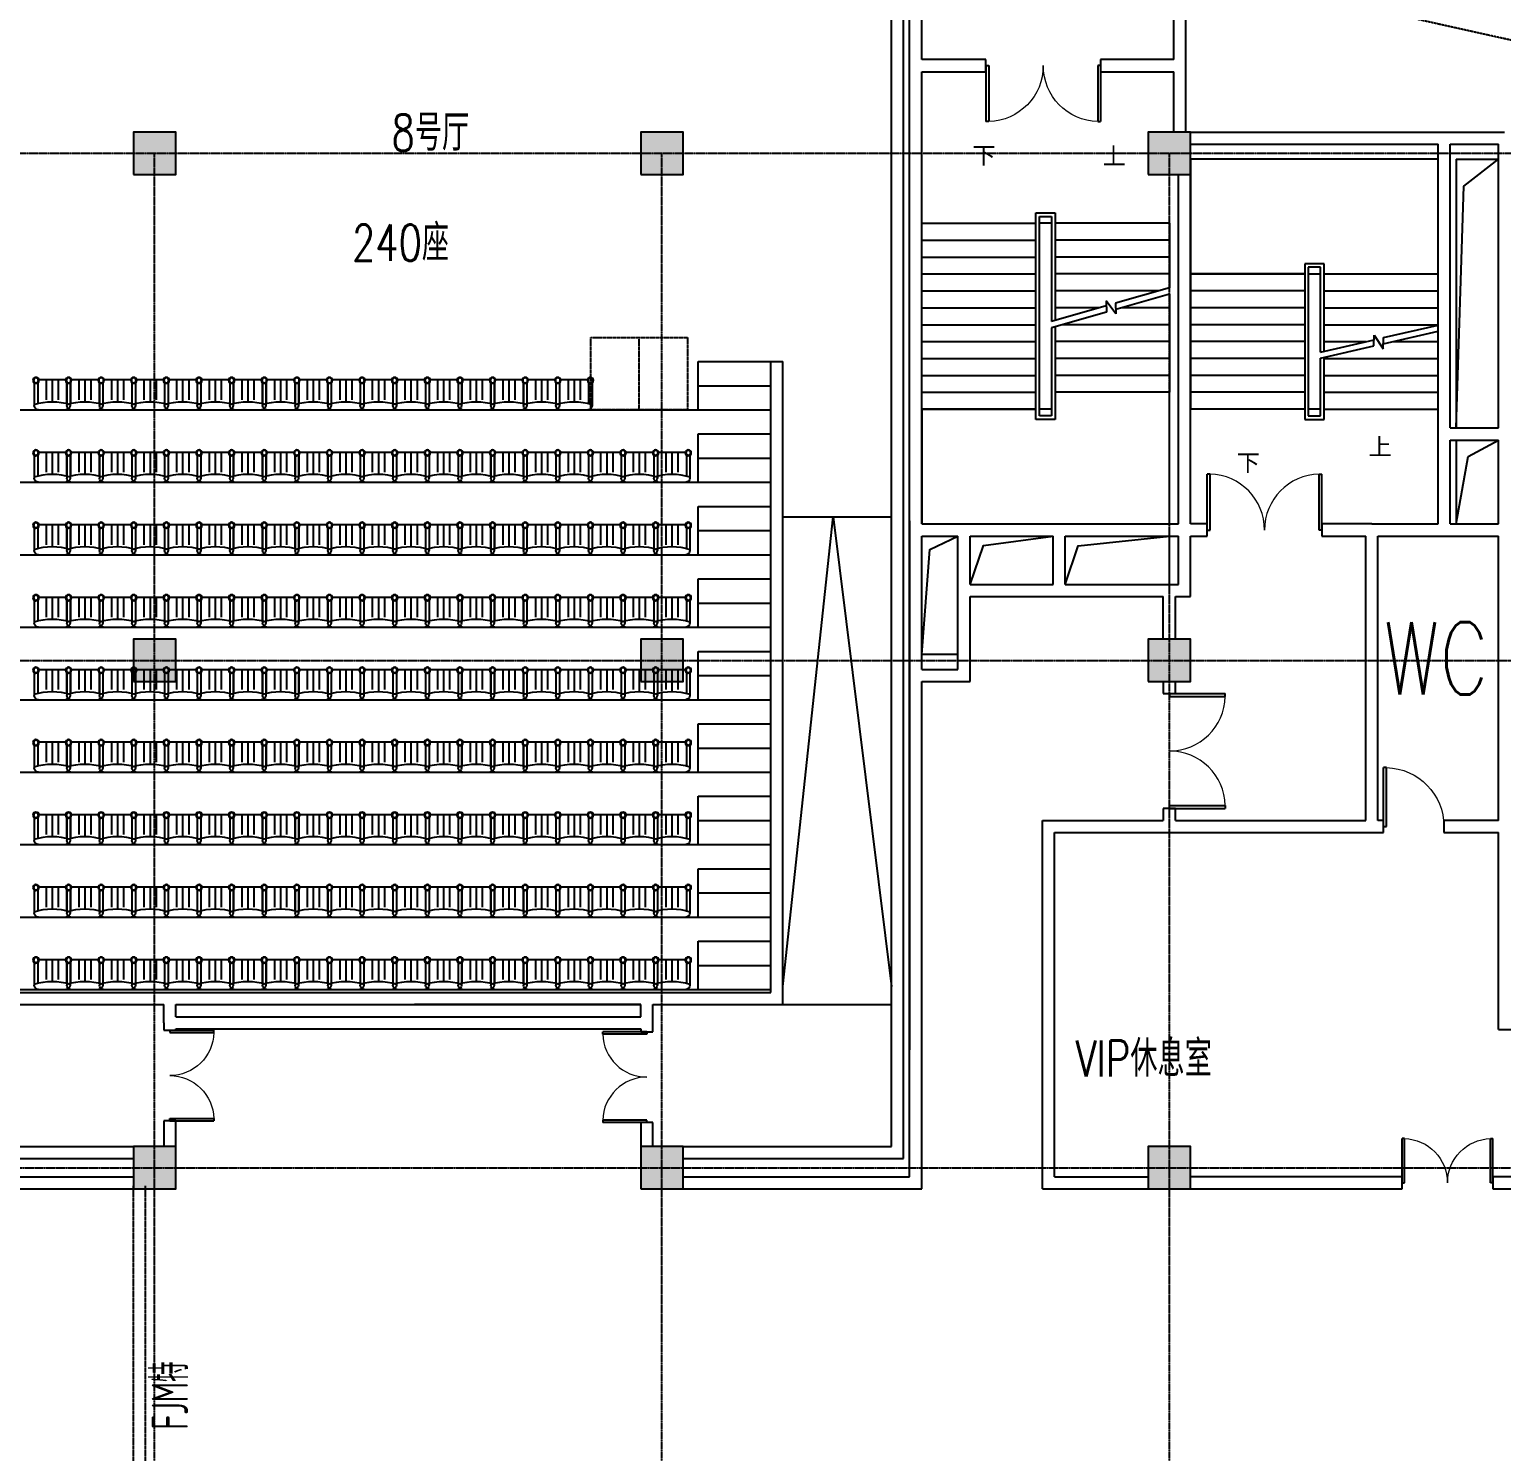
# Model space of a CAD drawing. Header units: metres. Extents: x -728143 to -282297, y 300383 to 505760.
# Drawn here: x -383481 to -359109, y 347026 to 370577 of the extents above; entities that cross this region are included whole.
import ezdxf

# ---------------------------------------------------------------- set-up
doc = ezdxf.new("R2010")
doc.units = ezdxf.units.M
doc.linetypes.add('CENTER2', pattern=[2.541, 1.587, -0.318, 0.318, -0.318])
doc.linetypes.add('DASH', pattern=[0.35, 0.25, -0.1])
for name, color, linetype in [('COLUMN', 2, 'Continuous'), ('DOTE', 251, 'CENTER2'), ('J-STAIR', 163, 'Continuous'), ('j-WINDOW_TEXT', 7, 'Continuous'), ('j-防火卷帘', 66, 'Continuous'), ('PUB_DIM', 3, 'Continuous'), ('PUB_HATCH', 8, 'Continuous'), ('PUB_TEXT', 7, 'Continuous'), ('S-看线', 5, 'Continuous'), ('STAIR', 3, 'Continuous'), ('WALL', 2, 'Continuous'), ('WINDOW', 4, 'Continuous'), ('家具', 8, 'Continuous'), ('屋顶排水', 76, 'Continuous')]:
    doc.layers.add(name, color=color, linetype=linetype)
doc.styles.add('_TCH_DIM', font='simplex_.ttf', dxfattribs={"bigfont": 'GBCBIG'})
doc.styles.add('HZ', font='rs', dxfattribs={"width": 0.8, "bigfont": 'hztxt'})
doc.styles.add('探索者', font='tssdeng.shx', dxfattribs={"width": 0.65, "bigfont": 'tssdchn.shx'})

# ---------------------------------------------------------------- blocks, each defined once
blk = doc.blocks.new('CHAIR540')
for p, q in [((353, 2773), (353, 2355)), ((403, 2863), (783, 2863)), ((403, 2803), (746, 2803)), ((853, 2793), (853, 2335)), ((351, 2664), (686, 2664)), ((351, 2564), (705, 2564)), ((351, 2464), (686, 2464)), ((401, 2325), (747, 2325)), ((405, 2265), (783, 2265))]:
    blk.add_line(p, q)
for centre, radius in [((364, 2833), 49.3), ((364, 2833), 39.8), ((364, 2293), 49.3), ((364, 2293), 39.8)]:
    blk.add_circle(centre, radius)
for centre, radius, start, end in [((383, 2773), 30, 157.0675, 180), ((783, 2793), 70, 360, 90), ((383, 2355), 30, 180, 207.3826), ((782, 2336), 70.4, 270.3523, 0.0568)]:
    blk.add_arc(centre, radius, start, end)
at = {"linetype": 'Continuous'}
blk.add_arc((1725, 2564), 1007, 162.756, 197.244, dxfattribs=at)
blk = doc.blocks.new('A$C33016278')
at = {"layer": '家具'}
blk.add_blockref('CHAIR540', (-314, -2193), dxfattribs=at)
blk = doc.blocks.new('_FZH')
blk.add_lwpolyline([(-0.5, -0.5), (0.5, -0.5), (0.5, 0.5), (-0.5, 0.5)], close=True)
at = {"layer": 'PUB_HATCH'}
blk.add_solid([(-0.5, -0.5), (0.5, -0.5), (-0.5, 0.5), (0.5, 0.5)], dxfattribs=at)
blk = doc.blocks.new('$DorLib2D$00000002')
at = {"color": 0}
for p, q in [((-0.5, 0), (-0.5, 0.4875)), ((-0.475, 0.4875), (-0.5, 0.4875)), ((-0.475, 0), (-0.475, 0.4875)), ((0.475, 0), (0.475, 0.4875)), ((0.475, 0.4875), (0.5, 0.4875)), ((0.5, 0), (0.5, 0.4875)), ((-0.5, 0), (-0.475, 0)), ((0.5, 0), (0.475, 0))]:
    blk.add_line(p, q, dxfattribs=at)
at = {"color": 0, "lineweight": 13}
for centre, start, end in [((-0.4875, 0), 0, 88.53072), ((0.4875, 0), 91.46928, 180)]:
    blk.add_arc(centre, 0.4875, start, end, dxfattribs=at)
blk = doc.blocks.new('$DorLib2D$00000001')
for p, q in [((0.45, 0.975), (0.5, 0.975)), ((0.45, 0), (0.45, 0.975)), ((0.5, 0), (0.5, 0.975)), ((0.5, 0), (0.45, 0))]:
    blk.add_line(p, q)
at = {"lineweight": 13}
blk.add_arc((0.475, 0), 0.975, 91.4693, 180, dxfattribs=at)

msp = doc.modelspace()

# ---------------------------------------------------------------- linework, layer by layer
at = {"layer": 'DOTE', "extrusion": (-1.1827e-23, -1.32164e-09, 1)}
for p, q in [((-350509, 368527, 0), (-463697, 393619, 0)), ((-506293, 368527, 0), (-321459, 368527, 0)), ((-381409, 312844, 0), (-381409, 368527, 0)), ((-373009, 312844, 0), (-373009, 368527, 0)), ((-364609, 312844, 0), (-364609, 368527, 0)), ((-527301, 360127, 0), (-321459, 360127, 0)), ((-540030, 351727, 0), (-321459, 351727, 0))]:
    msp.add_line(p, q, dxfattribs=at)
at = {"layer": 'J-STAIR', "extrusion": (-1.1827e-23, -1.32164e-09, 1)}
for p, q in [((-372409, 364277, 0), (-372409, 365077, 0)), ((-372409, 365077, 0), (-371209, 365077, 0)), ((-372409, 364677, 0), (-371209, 364677, 0)), ((-384739, 364277, 0), (-371209, 364277, 0)), ((-372409, 363077, 0), (-372409, 363877, 0)), ((-372409, 363877, 0), (-371209, 363877, 0)), ((-372409, 363477, 0), (-371209, 363477, 0)), ((-384739, 363077, 0), (-371209, 363077, 0)), ((-372409, 361877, 0), (-372409, 362677, 0)), ((-372409, 362677, 0), (-371209, 362677, 0)), ((-371009, 362503, 0), (-369209, 362503, 0)), ((-371009, 354727, 0), (-370176, 362503, 0)), ((-370176, 362503, 0), (-369209, 354727, 0)), ((-368909, 362437, 0), (-368909, 353677, 0)), ((-372409, 362277, 0), (-371209, 362277, 0)), ((-384739, 361877, 0), (-371209, 361877, 0)), ((-372409, 360677, 0), (-372409, 361477, 0)), ((-372409, 361477, 0), (-371209, 361477, 0)), ((-372409, 361077, 0), (-371209, 361077, 0)), ((-384739, 360677, 0), (-371209, 360677, 0)), ((-372409, 359477, 0), (-372409, 360277, 0)), ((-372409, 360277, 0), (-371209, 360277, 0)), ((-372409, 359877, 0), (-371209, 359877, 0)), ((-384739, 359477, 0), (-371209, 359477, 0)), ((-372409, 358277, 0), (-372409, 359077, 0)), ((-372409, 359077, 0), (-371209, 359077, 0)), ((-372409, 358677, 0), (-371209, 358677, 0)), ((-384739, 358277, 0), (-371209, 358277, 0)), ((-372409, 357077, 0), (-372409, 357877, 0)), ((-372409, 357877, 0), (-371209, 357877, 0)), ((-372409, 357477, 0), (-371209, 357477, 0)), ((-384739, 357077, 0), (-371209, 357077, 0)), ((-372409, 355877, 0), (-372409, 356677, 0)), ((-372409, 356677, 0), (-371209, 356677, 0)), ((-372409, 356277, 0), (-371209, 356277, 0)), ((-384739, 355877, 0), (-371209, 355877, 0)), ((-372409, 354677, 0), (-372409, 355477, 0)), ((-372409, 355477, 0), (-371209, 355477, 0)), ((-372409, 355077, 0), (-371209, 355077, 0)), ((-384739, 354677, 0), (-371209, 354677, 0)), ((-371009, 354427, 0), (-369209, 354427, 0))]:
    msp.add_line(p, q, dxfattribs=at)
at = {"layer": 'j-防火卷帘', "linetype": 'DASH', "extrusion": (-1.1827e-23, -1.32164e-09, 1)}
for p, q in [((-381759, 346627, 0), (-381759, 351427, 0)), ((-381559, 346627, 0), (-381559, 351427, 0))]:
    msp.add_line(p, q, dxfattribs=at)
at = {"layer": 'PUB_DIM', "extrusion": (-1.1827e-23, -1.32164e-09, 1), "elevation": 0}
for points in [[(-367700, 368251, 0, 0, 0), (-367700, 363661, 0, 0, 0), (-365550, 363661, 0, 0, 0), (-365550, 364572, 80, 0, 0), (-365550, 364872, 0, 0, 0)], [(-365539, 368241, 0, 0, 0), (-365539, 366666, 80, 0, 0), (-365539, 366366, 0, 0, 0)], [(-363325, 363711, 0, 0, 0), (-363325, 367153, 0, 0, 0), (-361175, 367153, 0, 0, 0), (-361175, 366242, 80, 0, 0), (-361175, 365942, 0, 0, 0)], [(-361138, 363976, 0, 0, 0), (-361138, 364744, 80, 0, 0), (-361138, 365044, 0, 0, 0)]]:
    msp.add_lwpolyline(points, format="xyseb", dxfattribs=at)
at = {"layer": 'S-看线', "ltscale": 4, "extrusion": (-1.1827e-23, -1.32164e-09, 1)}
for p, q in [((-359859, 368427, 0), (-359859, 363977, 0)), ((-359859, 368427, 0), (-359159, 368427, 0)), ((-359859, 363777, 0), (-359859, 362377, 0)), ((-364609, 361387, 0), (-364609, 362187, 0)), ((-368109, 360227, 0), (-368709, 360227, 0))]:
    msp.add_line(p, q, dxfattribs=at)
at = {"layer": 'S-看线', "ltscale": 4, "extrusion": (-1.1827e-23, -1.32164e-09, 1), "elevation": 0}
for points in [[(-359859, 363977), (-359735, 367983), (-359159, 368427)], [(-359859, 362387), (-359663, 363506), (-359159, 363777)], [(-368709, 360227), (-368575, 361966), (-368109, 362187)], [(-367909, 361387), (-367687, 362033), (-366534, 362187)], [(-366334, 361387), (-366118, 362025), (-364609, 362187)]]:
    msp.add_lwpolyline(points, dxfattribs=at)
at = {"layer": 'STAIR', "extrusion": (-1.1827e-23, -1.32164e-09, 1)}
for p, q in [((-360159, 368427, 0), (-364259, 368427, 0)), ((-364259, 368427, 0), (-364259, 366527, 0)), ((-360159, 366527, 0), (-360159, 368427, 0)), ((-366819, 367537, 0), (-366499, 367537, 0)), ((-366819, 364117, 0), (-366819, 367537, 0)), ((-366499, 367537, 0), (-366499, 365756, 0)), ((-368709, 364287, 0), (-368709, 367367, 0)), ((-368709, 367367, 0), (-366819, 367367, 0)), ((-366759, 367477, 0), (-366559, 367477, 0)), ((-366759, 364177, 0), (-366759, 367477, 0)), ((-366759, 364287, 0), (-366759, 367367, 0)), ((-366559, 367367, 0), (-366759, 367367, 0)), ((-366559, 367477, 0), (-366559, 365739, 0)), ((-366559, 367367, 0), (-366559, 365739, 0)), ((-364609, 367367, 0), (-366499, 367367, 0)), ((-364609, 367367, 0), (-364609, 366299, 0)), ((-368709, 367087, 0), (-366819, 367087, 0)), ((-364609, 367087, 0), (-366499, 367087, 0)), ((-368709, 366807, 0), (-366819, 366807, 0)), ((-364609, 366807, 0), (-366499, 366807, 0)), ((-362049, 366697, 0), (-362369, 366697, 0)), ((-362369, 366697, 0), (-362369, 364117, 0)), ((-362109, 366637, 0), (-362309, 366637, 0)), ((-362309, 366637, 0), (-362309, 364177, 0)), ((-362109, 365234, 0), (-362109, 366637, 0)), ((-362049, 365248, 0), (-362049, 366697, 0)), ((-368709, 366527, 0), (-366819, 366527, 0)), ((-364609, 366527, 0), (-366499, 366527, 0)), ((-364259, 366527, 0), (-364259, 364287, 0)), ((-362369, 366527, 0), (-364259, 366527, 0)), ((-364259, 366527, 0), (-362369, 366527, 0)), ((-362309, 366527, 0), (-362309, 364287, 0)), ((-362309, 366527, 0), (-362109, 366527, 0)), ((-362109, 365234, 0), (-362109, 366527, 0)), ((-362049, 366527, 0), (-360159, 366527, 0)), ((-362049, 366527, 0), (-360159, 366527, 0)), ((-360159, 365682, 0), (-360159, 366527, 0)), ((-368709, 366247, 0), (-366819, 366247, 0)), ((-364791, 366247, 0), (-366499, 366247, 0)), ((-365496, 365865, 0), (-365654, 366083, 0)), ((-365654, 366083, 0), (-365651, 365896, 0)), ((-364609, 366299, 0), (-365499, 366044, 0)), ((-364609, 366195, 0), (-365497, 365940, 0)), ((-364609, 366195, 0), (-364609, 364567, 0)), ((-362369, 366247, 0), (-364259, 366247, 0)), ((-362049, 366247, 0), (-360159, 366247, 0)), ((-368709, 365967, 0), (-366819, 365967, 0)), ((-365653, 365999, 0), (-366559, 365739, 0)), ((-365651, 365896, 0), (-366559, 365635, 0)), ((-365766, 365967, 0), (-366499, 365967, 0)), ((-365499, 366044, 0), (-365496, 365865, 0)), ((-364609, 365967, 0), (-365403, 365967, 0)), ((-362369, 365967, 0), (-364259, 365967, 0)), ((-362049, 365967, 0), (-360159, 365967, 0)), ((-368709, 365687, 0), (-366819, 365687, 0)), ((-366559, 365635, 0), (-366559, 364567, 0)), ((-366559, 365635, 0), (-366559, 364177, 0)), ((-366499, 365652, 0), (-366499, 364117, 0)), ((-364609, 365687, 0), (-366378, 365687, 0)), ((-362369, 365687, 0), (-364259, 365687, 0)), ((-362049, 365687, 0), (-360159, 365687, 0)), ((-361064, 365474, 0), (-360159, 365682, 0)), ((-368709, 365407, 0), (-366819, 365407, 0)), ((-364609, 365407, 0), (-366499, 365407, 0)), ((-362369, 365407, 0), (-364259, 365407, 0)), ((-362109, 365234, 0), (-361220, 365439, 0)), ((-362049, 365407, 0), (-361358, 365407, 0)), ((-361224, 365335, 0), (-361217, 365513, 0)), ((-361217, 365513, 0), (-361071, 365288, 0)), ((-361071, 365288, 0), (-361064, 365474, 0)), ((-361068, 365371, 0), (-360159, 365580, 0)), ((-360911, 365407, 0), (-360159, 365407, 0)), ((-360159, 364287, 0), (-360159, 365580, 0)), ((-368709, 365127, 0), (-366819, 365127, 0)), ((-364609, 365127, 0), (-366499, 365127, 0)), ((-362369, 365127, 0), (-364259, 365127, 0)), ((-362109, 365132, 0), (-361224, 365335, 0)), ((-362109, 364287, 0), (-362109, 365132, 0)), ((-362109, 364177, 0), (-362109, 365132, 0)), ((-362049, 364117, 0), (-362049, 365145, 0)), ((-362049, 365127, 0), (-360159, 365127, 0)), ((-368709, 364847, 0), (-366819, 364847, 0)), ((-364609, 364847, 0), (-366499, 364847, 0)), ((-362369, 364847, 0), (-364259, 364847, 0)), ((-362049, 364847, 0), (-360159, 364847, 0)), ((-368709, 364567, 0), (-366819, 364567, 0)), ((-366559, 364567, 0), (-366559, 364287, 0)), ((-364609, 364567, 0), (-366499, 364567, 0)), ((-364609, 364567, 0), (-366499, 364567, 0)), ((-364609, 362387, 0), (-364609, 364567, 0)), ((-362369, 364567, 0), (-364259, 364567, 0)), ((-362049, 364567, 0), (-360159, 364567, 0)), ((-368709, 364287, 0), (-366819, 364287, 0)), ((-368709, 364287, 0), (-368709, 362387, 0)), ((-366819, 364287, 0), (-368709, 364287, 0)), ((-366559, 364287, 0), (-366759, 364287, 0)), ((-366559, 364177, 0), (-366759, 364177, 0)), ((-362369, 364287, 0), (-364259, 364287, 0)), ((-362109, 364287, 0), (-362309, 364287, 0)), ((-362309, 364177, 0), (-362109, 364177, 0)), ((-362049, 364287, 0), (-360159, 364287, 0)), ((-366499, 364117, 0), (-366819, 364117, 0)), ((-362369, 364117, 0), (-362049, 364117, 0)), ((-368709, 362387, 0), (-364609, 362387, 0))]:
    msp.add_line(p, q, dxfattribs=at)
at = {"layer": 'WALL', "extrusion": (-1.1827e-23, -1.32164e-09, 1)}
for p, q in [((-368909, 369977, 0), (-368909, 372760, 0)), ((-368709, 370077, 0), (-368709, 372715, 0)), ((-369209, 352077, 0), (-369209, 372027, 0)), ((-369009, 351877, 0), (-369009, 372127, 0)), ((-364334, 369977, 0), (-364334, 371950, 0)), ((-364534, 370077, 0), (-364534, 371790, 0)), ((-368909, 362287, 0), (-368909, 369977, 0)), ((-367647, 370077, 0), (-368709, 370077, 0)), ((-367647, 369877, 0), (-367647, 370077, 0)), ((-364534, 370077, 0), (-365747, 370077, 0)), ((-365747, 370077, 0), (-365747, 369877, 0)), ((-364334, 368877, 0), (-364334, 369977, 0)), ((-368709, 362387, 0), (-368709, 369877, 0)), ((-368709, 369877, 0), (-367647, 369877, 0)), ((-365747, 369877, 0), (-364534, 369877, 0)), ((-364534, 368877, 0), (-364534, 369877, 0)), ((-364259, 368877, 0), (-360059, 368877, 0)), ((-360059, 368877, 0), (-359059, 368877, 0)), ((-364259, 368677, 0), (-360159, 368677, 0)), ((-360159, 363877, 0), (-360159, 368677, 0)), ((-359959, 368677, 0), (-359159, 368677, 0)), ((-359959, 363977, 0), (-359959, 368677, 0)), ((-359159, 363977, 0), (-359159, 368677, 0)), ((-364459, 362387, 0), (-364459, 368177, 0)), ((-364259, 362387, 0), (-364259, 368177, 0)), ((-371209, 354627, 0), (-371209, 365077, 0)), ((-371209, 365077, 0), (-371009, 365077, 0)), ((-371009, 354427, 0), (-371009, 365077, 0)), ((-360159, 362387, 0), (-360159, 363877, 0)), ((-359959, 363977, 0), (-359159, 363977, 0)), ((-359959, 363777, 0), (-359159, 363777, 0)), ((-359959, 362387, 0), (-359959, 363777, 0)), ((-359159, 362387, 0), (-359159, 363777, 0)), ((-368909, 359877, 0), (-368909, 362287, 0)), ((-368709, 362387, 0), (-368009, 362387, 0)), ((-368709, 359977, 0), (-368709, 362187, 0)), ((-368709, 362187, 0), (-368109, 362187, 0)), ((-368109, 361287, 0), (-368109, 362187, 0)), ((-368009, 362387, 0), (-366434, 362387, 0)), ((-367909, 362187, 0), (-366534, 362187, 0)), ((-367909, 361387, 0), (-367909, 362187, 0)), ((-366534, 361387, 0), (-366534, 362187, 0)), ((-366434, 362387, 0), (-364459, 362387, 0)), ((-366334, 361387, 0), (-366334, 362187, 0)), ((-366334, 362187, 0), (-364459, 362187, 0)), ((-364459, 361387, 0), (-364459, 362187, 0)), ((-363983, 362387, 0), (-364259, 362387, 0)), ((-364259, 361187, 0), (-364259, 362187, 0)), ((-364259, 362187, 0), (-363983, 362187, 0)), ((-363983, 362187, 0), (-363983, 362387, 0)), ((-361259, 362387, 0), (-362083, 362387, 0)), ((-362083, 362387, 0), (-362083, 362187, 0)), ((-362083, 362187, 0), (-361359, 362187, 0)), ((-361359, 357477, 0), (-361359, 362187, 0)), ((-361259, 362387, 0), (-360159, 362387, 0)), ((-361159, 357477, 0), (-361159, 362187, 0)), ((-361159, 362187, 0), (-360059, 362187, 0)), ((-360059, 362187, 0), (-359159, 362187, 0)), ((-359959, 362387, 0), (-359159, 362387, 0)), ((-359159, 357477, 0), (-359159, 362187, 0)), ((-368109, 359977, 0), (-368109, 361287, 0)), ((-367909, 361387, 0), (-366534, 361387, 0)), ((-366334, 361387, 0), (-364609, 361387, 0)), ((-364609, 361387, 0), (-364459, 361387, 0)), ((-367909, 359777, 0), (-367909, 361187, 0)), ((-367909, 361187, 0), (-366434, 361187, 0)), ((-366434, 361187, 0), (-364709, 361187, 0)), ((-364709, 360477, 0), (-364709, 361187, 0)), ((-364509, 360477, 0), (-364509, 361187, 0)), ((-364509, 361187, 0), (-364259, 361187, 0)), ((-368709, 359977, 0), (-368109, 359977, 0)), ((-368909, 351577, 0), (-368909, 359877, 0)), ((-368709, 351377, 0), (-368709, 359777, 0)), ((-368709, 359777, 0), (-367909, 359777, 0)), ((-364709, 359777, 0), (-364709, 359577, 0)), ((-364509, 359577, 0), (-364509, 359777, 0)), ((-364709, 359577, 0), (-364509, 359577, 0)), ((-364509, 357677, 0), (-364709, 357677, 0)), ((-364709, 357677, 0), (-364709, 357477, 0)), ((-364509, 357477, 0), (-364509, 357677, 0)), ((-366709, 357477, 0), (-364709, 357477, 0)), ((-366709, 351377, 0), (-366709, 357477, 0)), ((-364509, 357477, 0), (-361359, 357477, 0)), ((-361063, 357477, 0), (-361159, 357477, 0)), ((-361063, 357277, 0), (-361063, 357477, 0)), ((-359159, 357477, 0), (-360063, 357477, 0)), ((-360063, 357477, 0), (-360063, 357277, 0)), ((-366509, 357277, 0), (-364609, 357277, 0)), ((-366509, 351577, 0), (-366509, 357277, 0)), ((-364609, 357277, 0), (-361259, 357277, 0)), ((-361259, 357277, 0), (-361063, 357277, 0)), ((-360063, 357277, 0), (-359159, 357277, 0)), ((-359159, 354014, 0), (-359159, 357277, 0)), ((-371209, 354927, 0), (-371209, 356877, 0)), ((-384739, 354627, 0), (-381159, 354627, 0)), ((-381159, 354627, 0), (-373259, 354627, 0)), ((-373259, 354627, 0), (-371209, 354627, 0)), ((-384939, 354427, 0), (-381259, 354427, 0)), ((-381259, 354127, 0), (-381259, 354427, 0)), ((-381059, 354427, 0), (-373359, 354427, 0)), ((-381059, 354227, 0), (-381059, 354427, 0)), ((-373359, 354427, 0), (-377109, 354427, 0)), ((-373359, 354227, 0), (-373359, 354427, 0)), ((-373159, 354127, 0), (-373159, 354427, 0)), ((-373159, 354427, 0), (-371009, 354427, 0)), ((-381259, 354127, 0), (-381259, 354002, 0)), ((-381059, 354227, 0), (-373359, 354227, 0)), ((-373159, 353977, 0), (-373159, 354127, 0)), ((-381259, 354002, 0), (-381059, 354002, 0)), ((-381059, 354002, 0), (-381059, 354027, 0)), ((-381059, 354027, 0), (-373359, 354027, 0)), ((-373359, 354027, 0), (-373359, 353977, 0)), ((-373359, 353977, 0), (-373159, 353977, 0)), ((-359159, 354014, 0), (-358659, 354014, 0)), ((-381059, 352502, 0), (-381259, 352502, 0)), ((-381259, 352502, 0), (-381259, 352077, 0)), ((-381059, 352077, 0), (-381059, 352502, 0)), ((-373159, 352477, 0), (-373359, 352477, 0)), ((-373359, 352477, 0), (-373359, 352077, 0)), ((-373159, 352077, 0), (-373159, 352477, 0)), ((-386739, 352077, 0), (-381759, 352077, 0)), ((-372659, 352077, 0), (-369209, 352077, 0)), ((-386839, 351877, 0), (-381759, 351877, 0)), ((-372659, 351877, 0), (-369009, 351877, 0)), ((-389459, 351577, 0), (-381759, 351577, 0)), ((-372659, 351577, 0), (-368909, 351577, 0)), ((-366509, 351577, 0), (-364959, 351577, 0)), ((-360755, 351577, 0), (-364259, 351577, 0)), ((-360755, 351377, 0), (-360755, 351577, 0)), ((-349559, 351577, 0), (-359255, 351577, 0)), ((-359255, 351577, 0), (-359255, 351377, 0)), ((-389459, 351377, 0), (-381759, 351377, 0)), ((-372659, 351377, 0), (-368709, 351377, 0)), ((-366709, 351377, 0), (-364959, 351377, 0)), ((-364259, 351377, 0), (-360755, 351377, 0)), ((-359255, 351377, 0), (-349359, 351377, 0))]:
    msp.add_line(p, q, dxfattribs=at)
at = {"layer": '家具', "color": 0, "linetype": 'DASH', "extrusion": (-1.1827e-23, -1.32164e-09, 1)}
msp.add_line((-373385, 364277, 0), (-373385, 365477, 0), dxfattribs=at)
at = {"layer": '家具', "color": 0, "linetype": 'DASH', "extrusion": (-1.1827e-23, -1.32164e-09, 1), "elevation": 0}
msp.add_lwpolyline([(-372585, 364277), (-374185, 364277), (-374185, 365477), (-372585, 365477)], close=True, dxfattribs=at)
at = {"layer": '屋顶排水', "ltscale": 4, "extrusion": (-1.1827e-23, -1.32164e-09, 1), "elevation": 0}
msp.add_lwpolyline([(-469658, 431251), (-456283, 428286), (-455774, 430580), (-452943, 429952), (-453452, 427658), (-415278, 419196), (-414770, 421490), (-411939, 420862), (-412447, 418568), (-358116, 406524), (-357608, 408818), (-354532, 408136), (-355041, 405842), (-306254, 395027), (-309662, 365111)], dxfattribs=at)

# ---------------------------------------------------------------- block references
at = {"layer": 'COLUMN', "extrusion": (-1.1827e-23, -1.32164e-09, 1)}
for p, xscale, yscale, zscale in [((-381409, 368527, 0), 700, 700, 700), ((-373009, 368527, 0), 700, 700.0000000004657, 700.0000000004657), ((-364609, 368527, 0), 700, 700, 700), ((-381409, 360127, 0), 700, 700, 700), ((-373009, 360127, 0), 699.9999999995343, 700, 700), ((-364609, 360127, 0), 700, 700, 700), ((-373009, 351727, 0), 700, 700, 700), ((-364609, 351727, 0), 700.0000000004657, 699.9999999995343, 699.9999999995343)]:
    msp.add_blockref('_FZH', p, dxfattribs=dict(at, xscale=xscale, yscale=yscale, zscale=zscale))
at = {"layer": 'COLUMN', "extrusion": (-1.1827e-23, -1.32164e-09, 1), "xscale": 700, "yscale": 699.9999999995343, "zscale": 699.9999999995343, "rotation": 359.9999999999619}
msp.add_blockref('_FZH', (-381409, 351727, 0), dxfattribs=at)
at = {"layer": 'WINDOW', "extrusion": (-1.1827e-23, -1.32164e-09, 1)}
for name, p, xscale, yscale, zscale in [('$DorLib2D$00000002', (-366697, 369977, 0), 1900, -1900, 1900), ('$DorLib2D$00000002', (-363033, 362287, 0), 1900, 1900, 1900), ('$DorLib2D$00000001', (-360563, 357377, 0), -1000, 1000, -1000), ('$DorLib2D$00000002', (-360005, 351477, 0), -1500, 1500, -1500)]:
    msp.add_blockref(name, p, dxfattribs=dict(at, xscale=xscale, yscale=yscale, zscale=zscale))
for p, xscale, yscale, zscale, rotation in [((-364609, 358627, 0), -1900, -1900, -1900, 90.00000000007722), ((-381159, 353252, 0), 1500, -1500, 1500, 90.00000000009783), ((-373259, 353227, 0), 1500, 1500, 1500, 90.00000000006447)]:
    msp.add_blockref('$DorLib2D$00000002', p, dxfattribs=dict(at, xscale=xscale, yscale=yscale, zscale=zscale, rotation=rotation))
at = {"layer": '家具', "extrusion": (-1.1827e-23, -1.32164e-09, 1), "xscale": -1, "rotation": 89.99999997331958}
for p in [(-382734, 364816, 0), (-382194, 364816, 0), (-381654, 364816, 0), (-381114, 364816, 0), (-380574, 364816, 0), (-380034, 364816, 0), (-379494, 364816, 0), (-378954, 364816, 0), (-378414, 364816, 0), (-377874, 364816, 0), (-377334, 364816, 0), (-376794, 364816, 0), (-376254, 364816, 0), (-375714, 364816, 0), (-375174, 364816, 0), (-374634, 364816, 0), (-374094, 364816, 0), (-382734, 363616, 0), (-382194, 363616, 0), (-381654, 363616, 0), (-381114, 363616, 0), (-380574, 363616, 0), (-380034, 363616, 0), (-379494, 363616, 0), (-378954, 363616, 0), (-378414, 363616, 0), (-377874, 363616, 0), (-377334, 363616, 0), (-376794, 363616, 0), (-376254, 363616, 0), (-375714, 363616, 0), (-375174, 363616, 0), (-374634, 363616, 0), (-374094, 363616, 0), (-373554, 363616, 0), (-373014, 363616, 0), (-372474, 363616, 0), (-382734, 362416, 0), (-382194, 362416, 0), (-381654, 362416, 0), (-381114, 362416, 0), (-380574, 362416, 0), (-380034, 362416, 0), (-379494, 362416, 0), (-378954, 362416, 0), (-378414, 362416, 0), (-377874, 362416, 0), (-377334, 362416, 0), (-376794, 362416, 0), (-376254, 362416, 0), (-375714, 362416, 0), (-375174, 362416, 0), (-374634, 362416, 0), (-374094, 362416, 0), (-373554, 362416, 0), (-373014, 362416, 0), (-372474, 362416, 0), (-382734, 361216, 0), (-382194, 361216, 0), (-381654, 361216, 0), (-381114, 361216, 0), (-380574, 361216, 0), (-380034, 361216, 0), (-379494, 361216, 0), (-378954, 361216, 0), (-378414, 361216, 0), (-377874, 361216, 0), (-377334, 361216, 0), (-376794, 361216, 0), (-376254, 361216, 0), (-375714, 361216, 0), (-375174, 361216, 0), (-374634, 361216, 0), (-374094, 361216, 0), (-373554, 361216, 0), (-373014, 361216, 0), (-372474, 361216, 0), (-382734, 360016, 0), (-382194, 360016, 0), (-381654, 360016, 0), (-381114, 360016, 0), (-380574, 360016, 0), (-380034, 360016, 0), (-379494, 360016, 0), (-378954, 360016, 0), (-378414, 360016, 0), (-377874, 360016, 0), (-377334, 360016, 0), (-376794, 360016, 0), (-376254, 360016, 0), (-375714, 360016, 0), (-375174, 360016, 0), (-374634, 360016, 0), (-374094, 360016, 0), (-373554, 360016, 0), (-373014, 360016, 0), (-372474, 360016, 0), (-382734, 358816, 0), (-382194, 358816, 0), (-381654, 358816, 0), (-381114, 358816, 0), (-380574, 358816, 0), (-380034, 358816, 0), (-379494, 358816, 0), (-378954, 358816, 0), (-378414, 358816, 0), (-377874, 358816, 0), (-377334, 358816, 0), (-376794, 358816, 0), (-376254, 358816, 0), (-375714, 358816, 0), (-375174, 358816, 0), (-374634, 358816, 0), (-374094, 358816, 0), (-373554, 358816, 0), (-373014, 358816, 0), (-372474, 358816, 0), (-382734, 357616, 0), (-382194, 357616, 0), (-381654, 357616, 0), (-381114, 357616, 0), (-380574, 357616, 0), (-380034, 357616, 0), (-379494, 357616, 0), (-378954, 357616, 0), (-378414, 357616, 0), (-377874, 357616, 0), (-377334, 357616, 0), (-376794, 357616, 0), (-376254, 357616, 0), (-375714, 357616, 0), (-375174, 357616, 0), (-374634, 357616, 0), (-374094, 357616, 0), (-373554, 357616, 0), (-373014, 357616, 0), (-372474, 357616, 0), (-382734, 356416, 0), (-382194, 356416, 0), (-381654, 356416, 0), (-381114, 356416, 0), (-380574, 356416, 0), (-380034, 356416, 0), (-379494, 356416, 0), (-378954, 356416, 0), (-378414, 356416, 0), (-377874, 356416, 0), (-377334, 356416, 0), (-376794, 356416, 0), (-376254, 356416, 0), (-375714, 356416, 0), (-375174, 356416, 0), (-374634, 356416, 0), (-374094, 356416, 0), (-373554, 356416, 0), (-373014, 356416, 0), (-372474, 356416, 0), (-382734, 355216, 0), (-382194, 355216, 0), (-381654, 355216, 0), (-381114, 355216, 0), (-380574, 355216, 0), (-380034, 355216, 0), (-379494, 355216, 0), (-378954, 355216, 0), (-378414, 355216, 0), (-377874, 355216, 0), (-377334, 355216, 0), (-376794, 355216, 0), (-376254, 355216, 0), (-375714, 355216, 0), (-375174, 355216, 0), (-374634, 355216, 0), (-374094, 355216, 0), (-373554, 355216, 0), (-373014, 355216, 0), (-372474, 355216, 0)]:
    msp.add_blockref('A$C33016278', p, dxfattribs=at)

# ---------------------------------------------------------------- texts
at = {"layer": 'j-WINDOW_TEXT', "color": 150, "extrusion": (-1.1827e-23, -1.32164e-09, 1), "style": '探索者', "width": 0.6}
msp.add_text('FJM特', height=600, rotation=90, dxfattribs=at).set_placement((-380857, 347388, 0))
at = {"layer": 'PUB_TEXT', "extrusion": (-1.1827e-23, -1.32164e-09, 1), "style": 'HZ', "width": 0.75}
for s, height, p in [('8号厅', 600, (-377487, 368568, 0)), ('240座', 600, (-378141, 366744, 0)), ('WC', 1200, (-361063, 359561, 0)), ('VIP休息室', 600, (-366162, 353235, 0))]:
    msp.add_text(s, height=height, dxfattribs=at).set_placement(p)
at = {"layer": 'PUB_TEXT', "extrusion": (-1.1827e-23, -1.32164e-09, 1), "style": '_TCH_DIM'}
for s, p in [('下', (-367869, 368351, 0)), ('上', (-365712, 368341, 0)), ('上', (-361311, 363526, 0)), ('下', (-363494, 363261, 0))]:
    msp.add_text(s, height=281, dxfattribs=at).set_placement(p)

doc.saveas('drawing.dxf')
